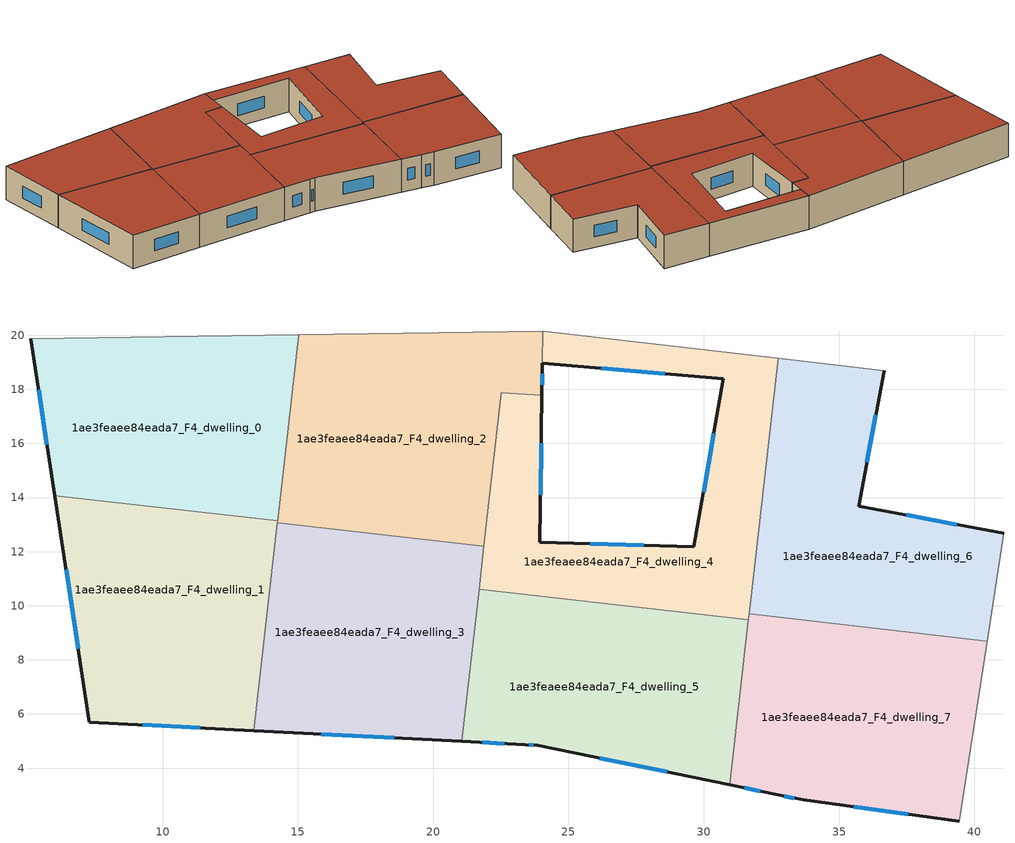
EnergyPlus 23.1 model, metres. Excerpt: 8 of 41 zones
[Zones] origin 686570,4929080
1ae3feaee84eada7_F4_dwelling_0
 floor to 1ae3feaee84eada7_F3_dwelling_0 (EU_floor_Construction): 15.03,20.02 14.25,13.13 6.02,14.07 5.13,19.88 z12
 wall outside (EU_wall_Construction): 5.13,19.88 6.02,14.07 z12:15
 wall to 1ae3feaee84eada7_F4_dwelling_1 (EU_wall_Construction): 6.02,14.07 14.25,13.13 z12:15
 wall adiabatic (EU_wall_Construction): 15.03,20.02 5.13,19.88 z12:15
 wall to 1ae3feaee84eada7_F4_dwelling_2 (EU_wall_Construction): 14.25,13.13 15.03,20.02 z12:15
 window (EU_Window_Construction): 5.42,17.99 5.73,15.96 z12.98:14.02
 roof outside (EU_roof_Construction): 14.25,13.13 15.03,20.02 5.13,19.88 6.02,14.07 z15
1ae3feaee84eada7_F4_dwelling_1
 floor to 1ae3feaee84eada7_F3_dwelling_1 (EU_floor_Construction): 14.25,13.13 13.37,5.38 7.3,5.7 6.02,14.07 z12
 wall outside (EU_wall_Construction): 6.02,14.07 7.3,5.7 13.37,5.38 z12:15
 wall to 1ae3feaee84eada7_F4_dwelling_3 (EU_wall_Construction): 13.37,5.38 14.24,13.06 z12:15
 wall to 1ae3feaee84eada7_F4_dwelling_2 (EU_wall_Construction): 14.24,13.06 14.25,13.13 z12:15
 window (EU_Window_Construction): 6.43,11.35 6.88,8.42 / 9.27,5.59 11.39,5.48 z12.98:14.02
 roof outside (EU_roof_Construction): 13.37,5.38 14.25,13.13 6.02,14.07 7.3,5.7 z15
1ae3feaee84eada7_F4_dwelling_2
 floor to 1ae3feaee84eada7_F3_dwelling_2 (EU_floor_Construction): 24.05,20.16 24.02,17.77 22.52,17.87 21.87,12.2 14.24,13.06 15.03,20.02 z12
 wall outside (EU_wall_Construction): 24.02,17.77 24.04,18.97 z12:15
 wall to 1ae3feaee84eada7_F4_dwelling_4 (EU_wall_Construction): 21.87,12.2 22.52,17.87 24.02,17.77 / 24.04,18.97 24.05,20.16 z12:15
 wall to 1ae3feaee84eada7_F4_dwelling_3 (EU_wall_Construction): 14.24,13.06 21.87,12.2 z12:15
 wall adiabatic (EU_wall_Construction): 24.05,20.16 15.03,20.02 z12:15
 window (EU_Window_Construction): 24.03,18.16 24.03,18.58 z12.98:14.02
 roof outside (EU_roof_Construction): 21.87,12.2 22.52,17.87 24.02,17.77 24.05,20.16 15.03,20.02 14.24,13.06 z15
1ae3feaee84eada7_F4_dwelling_3
 floor to 1ae3feaee84eada7_F3_dwelling_3 (EU_floor_Construction): 21.87,12.2 21.05,4.99 13.37,5.38 14.24,13.06 z12
 wall outside (EU_wall_Construction): 13.37,5.38 21.05,4.99 z12:15
 wall to 1ae3feaee84eada7_F4_dwelling_5 (EU_wall_Construction): 21.05,4.99 21.69,10.61 z12:15
 wall to 1ae3feaee84eada7_F4_dwelling_4 (EU_wall_Construction): 21.69,10.61 21.87,12.2 z12:15
 window (EU_Window_Construction): 15.87,5.25 18.56,5.11 z12.98:14.02
 roof outside (EU_roof_Construction): 21.05,4.99 21.87,12.2 14.24,13.06 13.37,5.38 z15
1ae3feaee84eada7_F4_dwelling_4
 floor to 1ae3feaee84eada7_F3_dwelling_4 (EU_floor_Construction): 32.75,19.14 31.65,9.48 21.69,10.61 22.52,17.87 24.02,17.77 23.95,12.34 29.64,12.18 30.73,18.39 24.04,18.96 24.06,20.16 z12
 wall outside (EU_wall_Construction): 24.04,18.96 30.73,18.39 29.64,12.18 23.95,12.34 24.02,17.77 z12:15
 wall adiabatic (EU_wall_Construction): 32.75,19.14 24.06,20.16 z12:15
 wall to 1ae3feaee84eada7_F4_dwelling_5 (EU_wall_Construction): 21.69,10.61 31.65,9.48 z12:15
 wall to 1ae3feaee84eada7_F4_dwelling_6 (EU_wall_Construction): 31.67,9.7 32.75,19.14 z12:15
 wall to 1ae3feaee84eada7_F4_dwelling_7 (EU_wall_Construction): 31.65,9.48 31.67,9.7 z12:15
 window (EU_Window_Construction): 23.97,14.11 24,16.01 / 27.79,12.24 25.8,12.29 / 30.37,16.38 29.99,14.2 / 26.22,18.78 28.55,18.58 z12.98:14.02
 roof outside (EU_roof_Construction): 31.65,9.48 32.75,19.14 24.06,20.16 24.04,18.96 30.73,18.39 29.64,12.18 23.95,12.34 24.02,17.77 22.52,17.87 21.69,10.61 z15
1ae3feaee84eada7_F4_dwelling_5
 floor to 1ae3feaee84eada7_F3_dwelling_5 (EU_floor_Construction): 31.65,9.48 30.96,3.38 23.85,4.84 23.4,4.87 21.05,4.99 21.69,10.61 z12
 wall outside (EU_wall_Construction): 21.05,4.99 23.4,4.87 23.85,4.84 30.96,3.38 z12:15
 wall to 1ae3feaee84eada7_F4_dwelling_7 (EU_wall_Construction): 30.96,3.38 31.65,9.48 z12:15
 window (EU_Window_Construction): 23.54,4.86 23.7,4.85 / 21.82,4.95 22.63,4.9 / 26.16,4.37 28.64,3.86 z12.98:14.02
 roof outside (EU_roof_Construction): 30.96,3.38 31.65,9.48 21.69,10.61 21.05,4.99 23.4,4.87 23.85,4.84 z15
1ae3feaee84eada7_F4_dwelling_6
 floor to 1ae3feaee84eada7_F3_dwelling_6 (EU_floor_Construction): 36.67,18.68 35.73,13.68 35.74,13.68 41.09,12.67 40.47,8.7 31.67,9.7 32.75,19.14 z12
 wall outside (EU_wall_Construction): 41.09,12.67 35.74,13.68 35.73,13.68 36.67,18.68 z12:15
 wall adiabatic (EU_wall_Construction): 40.47,8.7 41.09,12.67 / 36.67,18.68 32.75,19.14 z12:15
 wall to 1ae3feaee84eada7_F4_dwelling_7 (EU_wall_Construction): 31.67,9.7 40.47,8.7 z12:15
 window (EU_Window_Construction): 36.03,15.31 36.36,17.06 / 39.35,13 37.48,13.35 z12.98:14.02
 roof outside (EU_roof_Construction): 40.47,8.7 41.09,12.67 35.74,13.68 35.73,13.68 36.67,18.68 32.75,19.14 31.67,9.7 z15
1ae3feaee84eada7_F4_dwelling_7
 floor to 1ae3feaee84eada7_F3_dwelling_7 (EU_floor_Construction): 40.47,8.7 39.44,2.04 33.68,2.83 32.64,3.04 30.96,3.38 31.67,9.7 z12
 wall outside (EU_wall_Construction): 30.96,3.38 32.64,3.04 33.68,2.83 39.44,2.04 z12:15
 wall adiabatic (EU_wall_Construction): 39.44,2.04 40.47,8.7 z12:15
 window (EU_Window_Construction): 32.97,2.97 33.34,2.89 / 31.5,3.27 32.09,3.15 / 35.55,2.57 37.56,2.3 z12.98:14.02
 roof outside (EU_roof_Construction): 39.44,2.04 40.47,8.7 31.67,9.7 30.96,3.38 32.64,3.04 33.68,2.83 z15
[Building]
EU S2 Campaign: North Axis=0; Terrain=City; Solar Distribution=FullExterior
[Site:Location]
Bologna: Latitude=44.5; Longitude=11.25; Time Zone=1; Elevation=37
[SizingPeriod:WeatherFileDays]
AnnualSizingPeriod: Begin Month=1; Begin Day of Month=1; End Month=12; End Day of Month=31; Day of Week for Start Day=Monday; Use Weather File Daylight Saving Period=No; Use Weather File Rain and Snow Indicators=No
[MATERIAL]
EU_InternalMass_Material: Roughness=MediumRough; Thickness=0.1; Conductivity=1; Density=1800; Specific Heat=900; Thermal Absorptance=0.9; Solar Absorptance=0.7; Visible Absorptance=0.7
[MATERIAL:NOMASS] Roughness=MediumRough; Thermal Absorptance=0.9; Solar Absorptance=0.7; Visible Absorptance=0.7
Name | Thermal Resistance
EU_wall_NoMass | 0.905828
EU_roof_NoMass | 0.37593
EU_floor_NoMass | 0.67114
[WINDOWMATERIAL:SIMPLEGLAZINGSYSTEM]
EU_Window_SimpleGlazing: UFactor=4.52486; Solar Heat Gain Coefficient=0.85; Visible Transmittance=0.85
[CONSTRUCTION]
EU_wall_Construction: EU_wall_NoMass
EU_roof_Construction: EU_roof_NoMass
EU_floor_Construction: EU_floor_NoMass
EU_Window_Construction: EU_Window_SimpleGlazing
EU_InternalMass_Construction: EU_InternalMass_Material
[ZONE] Type=1; Multiplier=1; Ceiling Height=autocalculate; Floor Area=autocalculate; Part of Total Floor Area=Yes
Name | Volume
1ae3feaee84eada7_F4_dwelling_0 | 172.68
1ae3feaee84eada7_F4_dwelling_1 | 172.677
1ae3feaee84eada7_F4_dwelling_2 | 182.41
1ae3feaee84eada7_F4_dwelling_3 | 172.679
1ae3feaee84eada7_F4_dwelling_4 | 162.952
1ae3feaee84eada7_F4_dwelling_5 | 172.6875
1ae3feaee84eada7_F4_dwelling_6 | 172.673
1ae3feaee84eada7_F4_dwelling_7 | 172.689
[INTERNALMASS] Construction=EU_InternalMass_Construction
Name | Zone or ZoneList | Surface Area
1ae3feaee84eada7_F4_dwelling_0_EU_InternalMass | 1ae3feaee84eada7_F4_dwelling_0 | 57.5601
1ae3feaee84eada7_F4_dwelling_1_EU_InternalMass | 1ae3feaee84eada7_F4_dwelling_1 | 57.5583
1ae3feaee84eada7_F4_dwelling_2_EU_InternalMass | 1ae3feaee84eada7_F4_dwelling_2 | 60.801
1ae3feaee84eada7_F4_dwelling_3_EU_InternalMass | 1ae3feaee84eada7_F4_dwelling_3 | 57.5607
1ae3feaee84eada7_F4_dwelling_4_EU_InternalMass | 1ae3feaee84eada7_F4_dwelling_4 | 54.3223
1ae3feaee84eada7_F4_dwelling_5_EU_InternalMass | 1ae3feaee84eada7_F4_dwelling_5 | 57.5639
1ae3feaee84eada7_F4_dwelling_6_EU_InternalMass | 1ae3feaee84eada7_F4_dwelling_6 | 57.5579
1ae3feaee84eada7_F4_dwelling_7_EU_InternalMass | 1ae3feaee84eada7_F4_dwelling_7 | 57.5623
[OTHEREQUIPMENT] Fuel Type=Electricity; Design Level Calculation Method=Watts/Area; Power per Zone Floor Area=1; Fraction Latent=0; Fraction Radiant=0; Fraction Lost=0; Carbon Dioxide Generation Rate=0; EndUse Subcategory=EU_Step8_InternalGains
Name | Zone or ZoneList or Space or SpaceList | Schedule
EU_Step8_InternalGain_1ae3feaee84eada7_F4_dwelling_0_f000 | 1ae3feaee84eada7_F4_dwelling_0 | EU_Step8_GainSchedule_1ae3feaee84eada7_F4_dwelling_0_f000
EU_Step8_InternalGain_1ae3feaee84eada7_F4_dwelling_1_f000 | 1ae3feaee84eada7_F4_dwelling_1 | EU_Step8_GainSchedule_1ae3feaee84eada7_F4_dwelling_1_f000
EU_Step8_InternalGain_1ae3feaee84eada7_F4_dwelling_2_f000 | 1ae3feaee84eada7_F4_dwelling_2 | EU_Step8_GainSchedule_1ae3feaee84eada7_F4_dwelling_2_f000
EU_Step8_InternalGain_1ae3feaee84eada7_F4_dwelling_3_f000 | 1ae3feaee84eada7_F4_dwelling_3 | EU_Step8_GainSchedule_1ae3feaee84eada7_F4_dwelling_3_f000
EU_Step8_InternalGain_1ae3feaee84eada7_F4_dwelling_4_f000 | 1ae3feaee84eada7_F4_dwelling_4 | EU_Step8_GainSchedule_1ae3feaee84eada7_F4_dwelling_4_f000
EU_Step8_InternalGain_1ae3feaee84eada7_F4_dwelling_5_f000 | 1ae3feaee84eada7_F4_dwelling_5 | EU_Step8_GainSchedule_1ae3feaee84eada7_F4_dwelling_5_f000
EU_Step8_InternalGain_1ae3feaee84eada7_F4_dwelling_6_f000 | 1ae3feaee84eada7_F4_dwelling_6 | EU_Step8_GainSchedule_1ae3feaee84eada7_F4_dwelling_6_f000
EU_Step8_InternalGain_1ae3feaee84eada7_F4_dwelling_7_f000 | 1ae3feaee84eada7_F4_dwelling_7 | EU_Step8_GainSchedule_1ae3feaee84eada7_F4_dwelling_7_f000
[ZONEVENTILATION:DESIGNFLOWRATE] Schedule=EU_AlwaysOn; Design Flow Rate Calculation Method=AirChanges/Hour; Air Changes per Hour=0.73129; Ventilation Type=Natural; Fan Pressure Rise=0; Fan Total Efficiency=1; Constant Term Coefficient=1; Temperature Term Coefficient=0; Velocity Term Coefficient=0; Velocity Squared Term Coefficient=0; Minimum Indoor Temperature=-100; Maximum Indoor Temperature=100; Delta Temperature=-100; Minimum Outdoor Temperature=-100; Maximum Outdoor Temperature=100; Maximum Wind Speed=40
Name | Zone or ZoneList or Space or SpaceList
EU_ConstantAir_1ae3feaee84eada7_F4_dwelling_0 | 1ae3feaee84eada7_F4_dwelling_0
EU_ConstantAir_1ae3feaee84eada7_F4_dwelling_1 | 1ae3feaee84eada7_F4_dwelling_1
EU_ConstantAir_1ae3feaee84eada7_F4_dwelling_2 | 1ae3feaee84eada7_F4_dwelling_2
EU_ConstantAir_1ae3feaee84eada7_F4_dwelling_3 | 1ae3feaee84eada7_F4_dwelling_3
EU_ConstantAir_1ae3feaee84eada7_F4_dwelling_4 | 1ae3feaee84eada7_F4_dwelling_4
EU_ConstantAir_1ae3feaee84eada7_F4_dwelling_5 | 1ae3feaee84eada7_F4_dwelling_5
EU_ConstantAir_1ae3feaee84eada7_F4_dwelling_6 | 1ae3feaee84eada7_F4_dwelling_6
EU_ConstantAir_1ae3feaee84eada7_F4_dwelling_7 | 1ae3feaee84eada7_F4_dwelling_7
[HVACTEMPLATE:THERMOSTAT] Constant Heating Setpoint=20; Constant Cooling Setpoint=50
EU_HeatOnly_1ae3feaee84eada7_F0_dwelling_0; EU_HeatOnly_1ae3feaee84eada7_F0_dwelling_1; EU_HeatOnly_1ae3feaee84eada7_F0_dwelling_2; EU_HeatOnly_1ae3feaee84eada7_F0_dwelling_3; EU_HeatOnly_1ae3feaee84eada7_F0_dwelling_4; EU_HeatOnly_1ae3feaee84eada7_F0_dwelling_5; EU_HeatOnly_1ae3feaee84eada7_F0_dwelling_6; EU_HeatOnly_1ae3feaee84eada7_F0_dwelling_7; EU_HeatOnly_1ae3feaee84eada7_F0_dwelling_8; EU_HeatOnly_1ae3feaee84eada7_F1_dwelling_0; EU_HeatOnly_1ae3feaee84eada7_F1_dwelling_1; EU_HeatOnly_1ae3feaee84eada7_F1_dwelling_2; EU_HeatOnly_1ae3feaee84eada7_F1_dwelling_3; EU_HeatOnly_1ae3feaee84eada7_F1_dwelling_4; EU_HeatOnly_1ae3feaee84eada7_F1_dwelling_5; EU_HeatOnly_1ae3feaee84eada7_F1_dwelling_6; EU_HeatOnly_1ae3feaee84eada7_F1_dwelling_7; EU_HeatOnly_1ae3feaee84eada7_F2_dwelling_0; EU_HeatOnly_1ae3feaee84eada7_F2_dwelling_1; EU_HeatOnly_1ae3feaee84eada7_F2_dwelling_2; EU_HeatOnly_1ae3feaee84eada7_F2_dwelling_3; EU_HeatOnly_1ae3feaee84eada7_F2_dwelling_4; EU_HeatOnly_1ae3feaee84eada7_F2_dwelling_5; EU_HeatOnly_1ae3feaee84eada7_F2_dwelling_6; EU_HeatOnly_1ae3feaee84eada7_F2_dwelling_7; EU_HeatOnly_1ae3feaee84eada7_F3_dwelling_0; EU_HeatOnly_1ae3feaee84eada7_F3_dwelling_1; EU_HeatOnly_1ae3feaee84eada7_F3_dwelling_2; EU_HeatOnly_1ae3feaee84eada7_F3_dwelling_3; EU_HeatOnly_1ae3feaee84eada7_F3_dwelling_4; EU_HeatOnly_1ae3feaee84eada7_F3_dwelling_5; EU_HeatOnly_1ae3feaee84eada7_F3_dwelling_6; EU_HeatOnly_1ae3feaee84eada7_F3_dwelling_7; EU_HeatOnly_1ae3feaee84eada7_F4_dwelling_0; EU_HeatOnly_1ae3feaee84eada7_F4_dwelling_1; EU_HeatOnly_1ae3feaee84eada7_F4_dwelling_2; EU_HeatOnly_1ae3feaee84eada7_F4_dwelling_3; EU_HeatOnly_1ae3feaee84eada7_F4_dwelling_4; EU_HeatOnly_1ae3feaee84eada7_F4_dwelling_5; EU_HeatOnly_1ae3feaee84eada7_F4_dwelling_6; EU_HeatOnly_1ae3feaee84eada7_F4_dwelling_7
[HVACTEMPLATE:ZONE:IDEALLOADSAIRSYSTEM] System Availability Schedule=EU_AlwaysOn; Maximum Heating Supply Air Temperature=50; Minimum Cooling Supply Air Temperature=13; Maximum Heating Supply Air Humidity Ratio=0.0156; Minimum Cooling Supply Air Humidity Ratio=0.0077; Heating Limit=NoLimit; Cooling Limit=NoLimit; Heating Availability Schedule=EU_AlwaysOn; Cooling Availability Schedule=EU_CoolingOff; Dehumidification Control Type=ConstantSensibleHeatRatio; Cooling Sensible Heat Ratio=0.7; Dehumidification Setpoint=60; Humidification Control Type=None; Humidification Setpoint=30; Outdoor Air Method=None; Outdoor Air Flow Rate per Person=0.00944; Outdoor Air Flow Rate per Zone Floor Area=0; Outdoor Air Flow Rate per Zone=0; Demand Controlled Ventilation Type=None; Outdoor Air Economizer Type=NoEconomizer; Heat Recovery Type=None; Sensible Heat Recovery Effectiveness=0.7; Latent Heat Recovery Effectiveness=0.65
Name | Template Thermostat
1ae3feaee84eada7_F4_dwelling_0 | EU_HeatOnly_1ae3feaee84eada7_F4_dwelling_0
1ae3feaee84eada7_F4_dwelling_1 | EU_HeatOnly_1ae3feaee84eada7_F4_dwelling_1
1ae3feaee84eada7_F4_dwelling_2 | EU_HeatOnly_1ae3feaee84eada7_F4_dwelling_2
1ae3feaee84eada7_F4_dwelling_3 | EU_HeatOnly_1ae3feaee84eada7_F4_dwelling_3
1ae3feaee84eada7_F4_dwelling_4 | EU_HeatOnly_1ae3feaee84eada7_F4_dwelling_4
1ae3feaee84eada7_F4_dwelling_5 | EU_HeatOnly_1ae3feaee84eada7_F4_dwelling_5
1ae3feaee84eada7_F4_dwelling_6 | EU_HeatOnly_1ae3feaee84eada7_F4_dwelling_6
1ae3feaee84eada7_F4_dwelling_7 | EU_HeatOnly_1ae3feaee84eada7_F4_dwelling_7
[SIZING:ZONE] Zone Cooling Design Supply Air Temperature Input Method=SupplyAirTemperature; Zone Cooling Design Supply Air Temperature=13; Zone Heating Design Supply Air Temperature Input Method=SupplyAirTemperature; Zone Heating Design Supply Air Temperature=50; Zone Cooling Design Supply Air Humidity Ratio=0.008; Zone Heating Design Supply Air Humidity Ratio=0.008; Cooling Design Air Flow Method=DesignDay; Cooling Design Air Flow Rate=0; Cooling Minimum Air Flow per Zone Floor Area=0.000762; Cooling Minimum Air Flow=0; Cooling Minimum Air Flow Fraction=0.2; Heating Design Air Flow Method=DesignDay; Heating Design Air Flow Rate=0; Heating Maximum Air Flow per Zone Floor Area=0.002032; Heating Maximum Air Flow=0.141576; Heating Maximum Air Flow Fraction=0.3; Account for Dedicated Outdoor Air System=No; Dedicated Outdoor Air System Control Strategy=NeutralSupplyAir; Dedicated Outdoor Air Low Setpoint Temperature for Design=autosize; Dedicated Outdoor Air High Setpoint Temperature for Design=autosize; Zone Load Sizing Method=Sensible Load Only No Latent Load; Zone Latent Cooling Design Supply Air Humidity Ratio Input Method=HumidityRatioDifference; Zone Cooling Design Supply Air Humidity Ratio Difference=0.005; Zone Latent Heating Design Supply Air Humidity Ratio Input Method=HumidityRatioDifference; Zone Humidification Design Supply Air Humidity Ratio Difference=0.005
1ae3feaee84eada7_F4_dwelling_0; 1ae3feaee84eada7_F4_dwelling_1; 1ae3feaee84eada7_F4_dwelling_2; 1ae3feaee84eada7_F4_dwelling_3; 1ae3feaee84eada7_F4_dwelling_4; 1ae3feaee84eada7_F4_dwelling_5; 1ae3feaee84eada7_F4_dwelling_6; 1ae3feaee84eada7_F4_dwelling_7
[SCHEDULE:CONSTANT]
Name | Hourly Value
EU_AlwaysOn | 1
EU_CoolingOff | 0
[SCHEDULE:FILE] Column Number=1; Rows to Skip at Top=0; Number of Hours of Data=8760; Column Separator=Comma; Interpolate to Timestep=No; Minutes per Item=60; Adjust Schedule for Daylight Savings=Yes
Name | File
EU_Step8_GainSchedule_1ae3feaee84eada7_F4_dwelling_0_f000 | ../../schedules/1ae3feaee84eada7/1ae3feaee84eada7_F4_dwelling_0_f000_gain.csv
EU_Step8_GainSchedule_1ae3feaee84eada7_F4_dwelling_1_f000 | ../../schedules/1ae3feaee84eada7/1ae3feaee84eada7_F4_dwelling_1_f000_gain.csv
EU_Step8_GainSchedule_1ae3feaee84eada7_F4_dwelling_2_f000 | ../../schedules/1ae3feaee84eada7/1ae3feaee84eada7_F4_dwelling_2_f000_gain.csv
EU_Step8_GainSchedule_1ae3feaee84eada7_F4_dwelling_3_f000 | ../../schedules/1ae3feaee84eada7/1ae3feaee84eada7_F4_dwelling_3_f000_gain.csv
EU_Step8_GainSchedule_1ae3feaee84eada7_F4_dwelling_4_f000 | ../../schedules/1ae3feaee84eada7/1ae3feaee84eada7_F4_dwelling_4_f000_gain.csv
EU_Step8_GainSchedule_1ae3feaee84eada7_F4_dwelling_5_f000 | ../../schedules/1ae3feaee84eada7/1ae3feaee84eada7_F4_dwelling_5_f000_gain.csv
EU_Step8_GainSchedule_1ae3feaee84eada7_F4_dwelling_6_f000 | ../../schedules/1ae3feaee84eada7/1ae3feaee84eada7_F4_dwelling_6_f000_gain.csv
EU_Step8_GainSchedule_1ae3feaee84eada7_F4_dwelling_7_f000 | ../../schedules/1ae3feaee84eada7/1ae3feaee84eada7_F4_dwelling_7_f000_gain.csv
